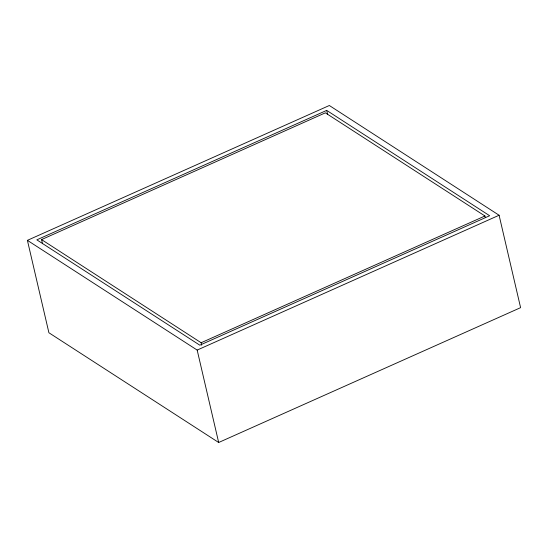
<?xml version="1.0" encoding="UTF-8"?>
<svg xmlns="http://www.w3.org/2000/svg" width="548" height="548" viewBox="0 0 548 548"><rect width="100%" height="100%" fill="white"/><g stroke="black" fill="none" stroke-linecap="round" stroke-linejoin="round"><path stroke-width="0.82" d="M27.4 240.346L329.327 105.504L499.091 215.241L520.6 307.654L218.673 442.496L48.909 332.759L27.4 240.346L197.17 350.083L218.673 442.496M326.683 110.395L36.832 239.846L199.815 345.185L489.659 215.741L326.683 110.395L327.649 114.546M42.518 243.744L41.552 239.592L325.361 112.84L484.946 215.994L485.329 217.652M41.552 239.592L201.137 342.74L484.946 215.994M197.17 350.083L499.091 215.241M201.137 342.74L201.712 345.233"/></g></svg>
